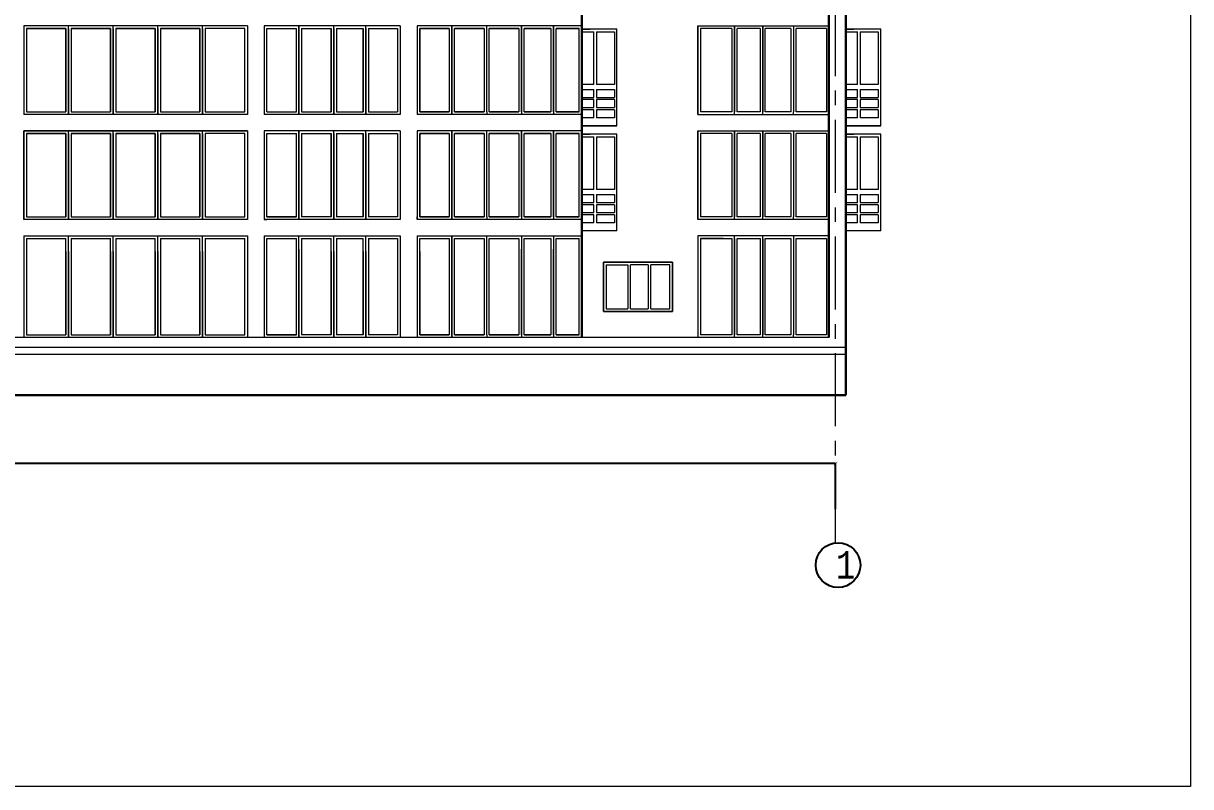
# Model space of a CAD drawing. Header units: millimetres. Extents: x -689206 to 4969298, y -1019800 to 703299.
# Drawn here: x 813022 to 848590, y -808799 to -785543 of the extents above; entities that cross this region are included whole.
import ezdxf

# ---------------------------------------------------------------- set-up
doc = ezdxf.new("R2010")
doc.units = ezdxf.units.MM
doc.linetypes.add('осеваяX2', pattern=[101.6, 63.5, -12.7, 12.7, -12.7])
doc.layers.add('РАЗМЕРЫ', color=7, linetype='Continuous', lineweight=9)
doc.layers.add('сетка', color=104, linetype='Continuous')
doc.layers.add('фасад1', color=7, linetype='Continuous')
doc.styles.add('Аннотативный', font='isocteur.ttf', dxfattribs={"width": 0.7, "height": 250})
doc.dimstyles.new('Аннотативный', dxfattribs={"dimscale": 0, "dimtxt": 250, "dimasz": 100, "dimexe": 1.25, "dimexo": 0.625, "dimtad": 1, "dimdec": 0, "dimtxsty": 'Аннотативный', "dimblk": 'ARCHTICK', "dimcen": 2.5, "dimadec": 0, "dimazin": 0, "dimtfac": 1, "dimtdec": 0, "dimtmove": 0, "dimatfit": 3, "dimfxl": 1, "dimarcsym": 0})

# ---------------------------------------------------------------- blocks, each defined once
blk = doc.blocks.new('_ArchTick')
at = {"color": 0, "linetype": 'ByBlock', "const_width": 0.15}
blk.add_lwpolyline([(-0.5, -0.5), (0.5, 0.5)], dxfattribs=at)
blk = doc.blocks.new('*D4723')
at = {"layer": 'Defpoints', "color": 0, "lineweight": 5, "ltscale": 35, "transparency": 16777216}
for p in [(785639, -798953), (785639, -800341), (837770, -800341)]:
    blk.add_point(p, dxfattribs=at)
at = {"layer": 'РАЗМЕРЫ', "color": 0, "lineweight": -2, "ltscale": 35, "transparency": 16777216}
for p, q in [((785639, -800341), (785639, -798952)), ((837770, -798953), (785639, -798953)), ((837770, -800341), (837770, -798952))]:
    blk.add_line(p, q, dxfattribs=at)
at = {"layer": 'РАЗМЕРЫ', "color": 0, "lineweight": -2, "ltscale": 35, "transparency": 16777216, "xscale": 100, "yscale": 100, "zscale": 100, "rotation": 180}
blk.add_blockref('_ArchTick', (785639, -798953), dxfattribs=at)
at = {"layer": 'РАЗМЕРЫ', "color": 0, "lineweight": -2, "ltscale": 35, "transparency": 16777216, "xscale": 100, "yscale": 100, "zscale": 100}
blk.add_blockref('_ArchTick', (837770, -798953), dxfattribs=at)
at = {"layer": 'РАЗМЕРЫ', "color": 0, "lineweight": 5, "ltscale": 35, "transparency": 16777216, "insert": (811704, -798827), "char_height": 250, "attachment_point": 5, "style": 'Аннотативный'}
blk.add_mtext('52131', dxfattribs=at)

msp = doc.modelspace()

# ---------------------------------------------------------------- linework, layer by layer
at = {"layer": 'РАЗМЕРЫ', "lineweight": 30, "ltscale": 35}
for p, q in [((837569.8, -775425.6), (837569.8, -795117.9)), ((830040.4, -781817.9), (830040.4, -795117.9)), ((838079.8, -782126.9), (838079.8, -795117.9)), ((838079.8, -796869.6), (838079.8, -795117.9)), ((785314.3, -796869.6), (838079.8, -796869.6))]:
    msp.add_line(p, q, dxfattribs=at)
at = {"layer": 'РАЗМЕРЫ', "linetype": 'осеваяX2', "lineweight": 5, "ltscale": 35}
msp.add_line((837769.8, -801372.9), (837769.8, -775425.6), dxfattribs=at)
at = {"layer": 'РАЗМЕРЫ', "lineweight": 5, "ltscale": 35}
for p, q in [((819850.6, -785620), (813040.6, -785620)), ((813040.6, -785620), (813040.6, -788317.9)), ((814400.6, -788317.9), (814400.6, -785617.9)), ((815760.6, -788317.9), (815760.6, -785617.9)), ((817120.6, -788317.9), (817120.6, -785617.9)), ((818480.6, -788317.9), (818480.6, -785617.9)), ((819770.6, -785620), (819770.6, -785617.9)), ((819770.6, -785617.9), (819770.6, -785620)), ((819850.6, -785620), (819850.6, -788317.9)), ((824503.4, -785620), (820360.6, -785620)), ((820360.6, -785620), (820360.6, -788317.9)), ((821420.6, -788317.9), (821420.6, -785617.9)), ((821420.6, -785617.9), (821420.6, -785697.9)), ((822480.6, -788317.9), (822480.6, -785617.9)), ((823460.6, -788317.9), (823460.6, -785617.9)), ((824503.4, -785620), (824503.4, -788317.9)), ((830040.4, -785620), (825019.5, -785620)), ((825019.5, -785620), (825019.5, -788317.9)), ((826079.5, -788237.9), (826079.5, -785617.9)), ((826079.5, -785617.9), (826079.5, -788317.9)), ((827139.5, -788237.9), (827139.5, -785617.9)), ((828199.5, -788237.9), (828199.5, -785617.9)), ((828199.5, -785617.9), (828199.5, -788317.9)), ((829179.5, -788237.9), (829179.5, -785617.9)), ((829179.5, -785617.9), (829179.5, -788317.9)), ((830040.4, -788317.9), (830040.4, -785617.9)), ((833569.8, -785617.9), (833569.8, -788317.9)), ((833569.8, -785620), (837569.8, -785622.4)), ((833569.8, -788317.9), (833569.8, -785620)), ((834689.8, -785617.9), (834689.8, -788237.9)), ((834689.8, -788317.9), (834689.8, -785617.9)), ((835549.8, -785617.9), (835549.8, -788237.9)), ((835549.8, -788317.9), (835549.8, -785617.9)), ((836489.8, -785617.9), (836489.8, -788237.9)), ((838079.8, -785717.9), (838079.8, -785467.9)), ((813120.6, -785697.9), (813120.6, -788237.9)), ((814320.6, -785697.9), (813120.6, -785697.9)), ((813120.6, -785697.9), (814320.6, -785697.9)), ((814320.6, -785697.9), (814320.6, -788237.9)), ((814320.6, -785697.9), (814320.6, -788237.9)), ((814320.6, -788237.9), (814320.6, -785697.9)), ((814400.6, -785697.9), (814400.6, -788237.9)), ((814400.6, -785697.9), (814400.6, -788317.9)), ((815680.6, -785697.9), (814480.6, -785697.9)), ((814480.6, -785697.9), (814480.6, -788237.9)), ((814480.6, -785697.9), (815680.6, -785697.9)), ((815680.6, -785697.9), (815680.6, -788237.9)), ((815680.6, -785697.9), (815680.6, -788237.9)), ((815680.6, -785697.9), (815680.6, -788237.9)), ((815680.6, -788237.9), (815680.6, -785697.9)), ((815760.6, -785697.9), (815760.6, -788237.9)), ((815760.6, -785697.9), (815760.6, -788317.9)), ((817040.6, -785697.9), (815840.6, -785697.9)), ((815840.6, -785697.9), (815840.6, -788237.9)), ((815840.6, -785697.9), (817040.6, -785697.9)), ((817040.6, -785697.9), (817040.6, -788237.9)), ((817040.6, -785697.9), (817040.6, -788237.9)), ((817040.6, -785697.9), (817040.6, -788237.9)), ((817040.6, -785697.9), (817040.6, -788237.9)), ((817040.6, -788237.9), (817040.6, -785697.9)), ((817120.6, -785697.9), (817120.6, -788237.9)), ((817120.6, -785697.9), (817120.6, -788317.9)), ((818400.6, -785697.9), (817200.6, -785697.9)), ((817200.6, -785697.9), (817200.6, -788237.9)), ((817200.6, -785697.9), (818400.6, -785697.9)), ((818400.6, -785697.9), (818400.6, -788237.9)), ((818400.6, -785697.9), (818400.6, -788237.9)), ((818400.6, -785697.9), (818400.6, -788237.9)), ((818400.6, -785697.9), (818400.6, -788237.9)), ((818400.6, -785697.9), (818400.6, -788237.9)), ((818400.6, -788237.9), (818400.6, -785697.9)), ((818480.6, -785697.9), (818480.6, -788237.9)), ((818480.6, -785697.9), (818480.6, -788317.9)), ((819770.6, -785697.9), (818560.6, -785697.9)), ((818560.6, -785697.9), (818560.6, -788237.9)), ((819770.6, -788237.9), (819770.6, -785697.9)), ((820440.6, -788237.9), (820440.6, -785697.9)), ((820440.6, -785697.9), (821340.6, -785697.9)), ((821340.6, -788237.9), (821340.6, -785697.9)), ((821420.6, -785697.9), (821420.6, -788317.9)), ((821500.6, -785697.9), (822400.6, -785697.9)), ((821500.6, -785697.9), (821500.6, -788237.9)), ((821500.6, -785697.9), (822400.6, -785697.9)), ((822400.6, -785697.9), (822400.6, -788237.9)), ((822400.6, -788237.9), (822400.6, -785697.9)), ((822480.6, -785697.9), (822480.6, -788317.9)), ((822560.6, -785697.9), (823380.6, -785697.9)), ((822560.6, -785697.9), (822560.6, -788237.9)), ((822560.6, -785697.9), (823380.6, -785697.9)), ((823380.6, -785697.9), (823380.6, -788237.9)), ((823380.6, -788237.9), (823380.6, -785697.9)), ((823460.6, -785697.9), (823460.6, -788237.9)), ((823460.6, -785697.9), (823460.6, -788317.9)), ((823540.6, -785697.9), (824423.4, -785697.9)), ((823540.6, -785697.9), (823540.6, -788237.9)), ((824423.4, -785697.9), (824423.4, -788237.9)), ((825999.5, -785697.9), (825099.5, -785697.9)), ((825099.5, -785697.9), (825099.5, -788237.9)), ((825099.5, -788237.9), (825099.5, -785697.9)), ((825099.5, -785697.9), (825999.5, -785697.9)), ((825099.5, -785697.9), (825999.5, -785697.9)), ((825999.5, -785697.9), (825999.5, -788237.9)), ((827059.5, -785697.9), (826159.5, -785697.9)), ((826159.5, -785697.9), (827059.5, -785697.9)), ((826159.5, -788237.9), (826159.5, -785697.9)), ((826159.5, -785697.9), (827059.5, -785697.9)), ((827059.5, -785697.9), (827059.5, -788237.9)), ((827059.5, -785697.9), (827059.5, -788237.9)), ((828119.5, -785697.9), (827219.5, -785697.9)), ((827219.5, -785697.9), (828119.5, -785697.9)), ((827219.5, -788237.9), (827219.5, -785697.9)), ((827219.5, -785697.9), (828119.5, -785697.9)), ((828119.5, -785697.9), (828119.5, -788237.9)), ((828119.5, -785697.9), (828119.5, -788237.9)), ((829099.5, -785697.9), (828279.5, -785697.9)), ((828279.5, -785697.9), (829099.5, -785697.9)), ((828279.5, -788237.9), (828279.5, -785697.9)), ((828279.5, -785697.9), (829099.5, -785697.9)), ((829099.5, -785697.9), (829099.5, -788237.9)), ((829099.5, -785697.9), (829099.5, -788237.9)), ((829099.5, -785697.9), (829099.5, -788237.9)), ((829179.5, -785697.9), (829179.5, -788237.9)), ((829960.4, -785697.9), (829259.5, -785697.9)), ((829259.5, -785697.9), (829930.5, -785697.9)), ((829259.5, -788237.9), (829259.5, -785697.9)), ((829960.4, -788237.9), (829960.4, -785697.9)), ((831110.4, -785717.9), (830040.4, -785717.9)), ((830040.4, -785717.9), (830290.4, -785717.9)), ((830040.4, -785797.9), (830401.1, -785797.9)), ((830401.1, -787407.9), (830401.1, -785797.9)), ((830481.1, -785797.9), (831030.4, -785797.9)), ((830481.1, -785797.9), (830481.1, -787407.9)), ((831030.4, -785797.9), (831030.4, -787407.9)), ((831110.4, -788417.9), (831110.4, -785717.9)), ((834609.8, -785697.9), (833649.8, -785697.9)), ((834609.8, -785697.9), (834609.8, -788237.9)), ((834609.8, -785697.9), (834609.8, -788237.9)), ((834609.8, -785697.9), (834609.8, -788237.9)), ((834769.8, -788237.9), (834769.8, -785697.9)), ((835469.8, -785697.9), (834769.8, -785697.9)), ((835469.8, -785697.9), (835469.8, -788237.9)), ((835469.8, -785697.9), (835469.8, -788237.9)), ((835469.8, -785697.9), (835469.8, -788237.9)), ((835469.8, -785697.9), (835469.8, -788237.9)), ((835629.8, -788237.9), (835629.8, -785697.9)), ((836409.8, -785697.9), (835629.8, -785697.9)), ((836409.8, -785697.9), (836409.8, -788237.9)), ((836409.8, -785697.9), (836409.8, -788237.9)), ((836409.8, -785697.9), (836409.8, -788237.9)), ((836409.8, -785697.9), (836409.8, -788237.9)), ((836409.8, -785697.9), (836409.8, -788237.9)), ((836569.8, -788237.9), (836569.8, -785697.9)), ((837489.8, -785697.9), (836569.8, -785697.9)), ((837489.8, -785697.9), (837489.8, -788237.9)), ((839149.8, -785717.9), (838079.8, -785717.9)), ((838079.8, -785717.9), (838329.8, -785717.9)), ((838079.8, -785797.9), (838440.4, -785797.9)), ((838440.4, -787407.9), (838440.4, -785797.9)), ((838520.4, -785797.9), (839069.8, -785797.9)), ((838520.4, -785797.9), (838520.4, -787407.9)), ((839069.8, -785797.9), (839069.8, -787407.9)), ((839149.8, -788417.9), (839149.8, -785717.9)), ((830401.1, -787407.9), (830040.4, -787407.9)), ((831030.4, -787407.9), (830481.1, -787407.9)), ((838440.4, -787407.9), (838079.8, -787407.9)), ((839069.8, -787407.9), (838520.4, -787407.9)), ((830040.4, -787557.9), (830401.1, -787557.9)), ((830040.4, -787797.9), (830401.1, -787797.9)), ((830401.1, -787797.9), (830401.1, -787557.9)), ((830481.1, -787557.9), (831030.4, -787557.9)), ((830481.1, -787557.9), (830481.1, -787797.9)), ((830481.1, -787797.9), (831030.4, -787797.9)), ((831030.4, -787557.9), (831030.4, -787797.9)), ((838079.8, -787557.9), (838440.4, -787557.9)), ((838079.8, -787797.9), (838440.4, -787797.9)), ((838440.4, -787797.9), (838440.4, -787557.9)), ((838520.4, -787557.9), (839069.8, -787557.9)), ((838520.4, -787557.9), (838520.4, -787797.9)), ((838520.4, -787797.9), (839069.8, -787797.9)), ((839069.8, -787557.9), (839069.8, -787797.9)), ((830401.1, -787867.9), (830040.4, -787867.9)), ((830040.4, -788107.9), (830401.1, -788107.9)), ((830401.1, -788177.9), (830040.4, -788177.9)), ((830401.1, -788107.9), (830401.1, -787867.9)), ((830401.1, -788417.9), (830401.1, -788177.9)), ((831030.4, -787867.9), (830481.1, -787867.9)), ((830481.1, -787867.9), (830481.1, -788107.9)), ((830481.1, -788107.9), (831030.4, -788107.9)), ((831030.4, -788177.9), (830481.1, -788177.9)), ((830481.1, -788177.9), (830481.1, -788417.9)), ((831030.4, -787867.9), (831030.4, -788107.9)), ((831030.4, -788177.9), (831030.4, -788417.9)), ((838440.4, -787867.9), (838079.8, -787867.9)), ((838079.8, -788107.9), (838440.4, -788107.9)), ((838440.4, -788177.9), (838079.8, -788177.9)), ((838440.4, -788107.9), (838440.4, -787867.9)), ((838440.4, -788417.9), (838440.4, -788177.9)), ((839069.8, -787867.9), (838520.4, -787867.9)), ((838520.4, -787867.9), (838520.4, -788107.9)), ((838520.4, -788107.9), (839069.8, -788107.9)), ((839069.8, -788177.9), (838520.4, -788177.9)), ((838520.4, -788177.9), (838520.4, -788417.9)), ((839069.8, -787867.9), (839069.8, -788107.9)), ((839069.8, -788177.9), (839069.8, -788417.9)), ((819850.6, -788317.9), (813040.6, -788317.9)), ((813120.6, -788237.9), (814320.6, -788237.9)), ((814480.6, -788237.9), (815680.6, -788237.9)), ((815840.6, -788237.9), (817040.6, -788237.9)), ((817200.6, -788237.9), (818400.6, -788237.9)), ((818560.6, -788237.9), (819770.6, -788237.9)), ((824503.4, -788317.9), (820360.6, -788317.9)), ((820440.6, -788237.9), (821340.6, -788237.9)), ((821500.6, -788237.9), (822400.6, -788237.9)), ((822560.6, -788237.9), (823380.6, -788237.9)), ((823540.6, -788237.9), (824423.4, -788237.9)), ((830040.4, -788317.9), (825019.5, -788317.9)), ((825099.5, -788237.9), (825999.5, -788237.9)), ((825999.5, -788237.9), (825099.5, -788237.9)), ((826079.5, -788317.9), (826079.5, -788237.9)), ((826159.5, -788237.9), (827059.5, -788237.9)), ((827059.5, -788237.9), (826159.5, -788237.9)), ((827139.5, -788237.9), (827139.5, -788317.9)), ((827219.5, -788237.9), (828119.5, -788237.9)), ((828119.5, -788237.9), (827219.5, -788237.9)), ((828279.5, -788237.9), (829099.5, -788237.9)), ((829099.5, -788237.9), (828279.5, -788237.9)), ((829259.5, -788237.9), (829960.4, -788237.9)), ((829930.5, -788237.9), (829259.5, -788237.9)), ((830401.1, -788417.9), (830040.4, -788417.9)), ((831030.4, -788417.9), (830481.1, -788417.9)), ((831110.4, -788667.9), (831110.4, -788417.9)), ((833569.8, -788317.9), (837569.8, -788317.9)), ((834349.8, -788237.9), (833649.8, -788237.9)), ((834609.8, -788237.9), (834349.8, -788237.9)), ((835469.8, -788237.9), (834769.8, -788237.9)), ((836409.8, -788237.9), (835629.8, -788237.9)), ((836489.8, -788317.9), (836489.8, -788237.9)), ((837489.8, -788237.9), (836569.8, -788237.9)), ((838440.4, -788417.9), (838079.8, -788417.9)), ((839069.8, -788417.9), (838520.4, -788417.9)), ((839149.8, -788667.9), (839149.8, -788417.9)), ((819850.6, -788817.9), (813040.6, -788817.9)), ((813040.6, -788817.9), (813040.6, -791517.9)), ((813040.6, -788817.9), (813120.6, -788817.9)), ((813040.6, -788817.9), (819850.6, -788817.9)), ((813040.6, -791517.9), (813040.6, -788817.9)), ((814400.6, -791517.9), (814400.6, -788817.9)), ((815760.6, -791517.9), (815760.6, -788817.9)), ((817120.6, -791517.9), (817120.6, -788817.9)), ((818480.6, -791517.9), (818480.6, -788817.9)), ((819850.6, -788817.9), (819850.6, -791517.9)), ((819850.6, -788817.9), (819850.6, -791517.9)), ((824503.4, -788817.9), (820360.6, -788817.9)), ((820360.6, -788817.9), (820360.6, -791517.9)), ((821420.6, -791517.9), (821420.6, -788817.9)), ((821420.6, -788817.9), (821420.6, -788897.9)), ((822480.6, -791517.9), (822480.6, -788817.9)), ((823460.6, -791517.9), (823460.6, -788817.9)), ((824503.4, -788817.9), (824503.4, -791517.9)), ((830040.4, -788817.9), (825019.5, -788817.9)), ((825019.5, -788817.9), (825019.5, -791517.9)), ((826079.5, -791437.9), (826079.5, -788817.9)), ((826079.5, -788817.9), (826079.5, -791517.9)), ((827139.5, -791437.9), (827139.5, -788817.9)), ((828199.5, -791437.9), (828199.5, -788817.9)), ((828199.5, -788817.9), (828199.5, -791517.9)), ((829179.5, -791437.9), (829179.5, -788817.9)), ((829179.5, -788817.9), (829179.5, -791517.9)), ((830040.4, -788667.9), (831110.4, -788667.9)), ((831110.4, -788667.9), (830040.4, -788667.9)), ((830040.4, -791517.9), (830040.4, -788817.9)), ((833569.8, -788817.9), (837569.8, -788817.9)), ((833569.8, -788817.9), (833569.8, -791517.9)), ((833569.8, -791517.9), (833569.8, -788817.9)), ((834689.8, -788817.9), (834689.8, -791437.9)), ((834689.8, -791517.9), (834689.8, -788817.9)), ((835549.8, -788817.9), (835549.8, -791437.9)), ((835549.8, -791517.9), (835549.8, -788817.9)), ((836489.8, -788817.9), (836489.8, -791437.9)), ((837569.8, -788817.9), (837569.8, -788897.9)), ((838079.8, -788917.9), (838079.8, -788667.9)), ((838079.8, -788667.9), (839149.8, -788667.9)), ((839149.8, -788667.9), (838079.8, -788667.9)), ((813120.6, -788897.9), (813120.6, -791437.9)), ((814320.6, -788897.9), (813120.6, -788897.9)), ((813120.6, -788897.9), (814320.6, -788897.9)), ((814320.6, -788897.9), (814320.6, -791437.9)), ((814320.6, -788897.9), (814320.6, -791437.9)), ((814320.6, -791437.9), (814320.6, -788897.9)), ((814400.6, -788897.9), (814400.6, -791437.9)), ((814400.6, -788897.9), (814400.6, -791517.9)), ((815680.6, -788897.9), (814480.6, -788897.9)), ((814480.6, -788897.9), (814480.6, -791437.9)), ((814480.6, -788897.9), (815680.6, -788897.9)), ((815680.6, -788897.9), (815680.6, -791437.9)), ((815680.6, -788897.9), (815680.6, -791437.9)), ((815680.6, -788897.9), (815680.6, -791437.9)), ((815680.6, -791437.9), (815680.6, -788897.9)), ((815760.6, -788897.9), (815760.6, -791437.9)), ((815760.6, -788897.9), (815760.6, -791517.9)), ((817040.6, -788897.9), (815840.6, -788897.9)), ((815840.6, -788897.9), (815840.6, -791437.9)), ((815840.6, -788897.9), (817040.6, -788897.9)), ((817040.6, -788897.9), (817040.6, -791437.9)), ((817040.6, -788897.9), (817040.6, -791437.9)), ((817040.6, -788897.9), (817040.6, -791437.9)), ((817040.6, -788897.9), (817040.6, -791437.9)), ((817040.6, -791437.9), (817040.6, -788897.9)), ((817120.6, -788897.9), (817120.6, -791437.9)), ((817120.6, -788897.9), (817120.6, -791517.9)), ((818400.6, -788897.9), (817200.6, -788897.9)), ((817200.6, -788897.9), (817200.6, -791437.9)), ((817200.6, -788897.9), (818400.6, -788897.9)), ((818400.6, -788897.9), (818400.6, -791437.9)), ((818400.6, -788897.9), (818400.6, -791437.9)), ((818400.6, -788897.9), (818400.6, -791437.9)), ((818400.6, -788897.9), (818400.6, -791437.9)), ((818400.6, -788897.9), (818400.6, -791437.9)), ((818400.6, -791437.9), (818400.6, -788897.9)), ((818480.6, -788897.9), (818480.6, -791437.9)), ((818480.6, -788897.9), (818480.6, -791517.9)), ((819770.6, -788897.9), (818560.6, -788897.9)), ((818560.6, -788897.9), (818560.6, -791437.9)), ((819770.6, -791437.9), (819770.6, -788897.9)), ((820440.6, -791437.9), (820440.6, -788897.9)), ((820440.6, -788897.9), (821340.6, -788897.9)), ((821340.6, -791437.9), (821340.6, -788897.9)), ((821420.6, -788897.9), (821420.6, -791517.9)), ((821500.6, -788897.9), (822400.6, -788897.9)), ((821500.6, -788897.9), (821500.6, -791437.9)), ((821500.6, -788897.9), (822400.6, -788897.9)), ((822400.6, -788897.9), (822400.6, -791437.9)), ((822400.6, -791437.9), (822400.6, -788897.9)), ((822480.6, -788897.9), (822480.6, -791517.9)), ((822560.6, -788897.9), (823380.6, -788897.9)), ((822560.6, -788897.9), (822560.6, -791437.9)), ((822560.6, -788897.9), (823380.6, -788897.9)), ((823380.6, -788897.9), (823380.6, -791437.9)), ((823380.6, -791437.9), (823380.6, -788897.9)), ((823460.6, -788897.9), (823460.6, -791437.9)), ((823460.6, -788897.9), (823460.6, -791517.9)), ((823540.6, -788897.9), (824423.4, -788897.9)), ((823540.6, -788897.9), (823540.6, -791437.9)), ((824423.4, -788897.9), (824423.4, -791437.9)), ((825999.5, -788897.9), (825099.5, -788897.9)), ((825099.5, -788897.9), (825099.5, -791437.9)), ((825099.5, -791437.9), (825099.5, -788897.9)), ((825099.5, -788897.9), (825999.5, -788897.9)), ((825099.5, -788897.9), (825999.5, -788897.9)), ((825999.5, -788897.9), (825999.5, -791437.9)), ((827059.5, -788897.9), (826159.5, -788897.9)), ((826159.5, -788897.9), (827059.5, -788897.9)), ((826159.5, -791437.9), (826159.5, -788897.9)), ((826159.5, -788897.9), (827059.5, -788897.9)), ((827059.5, -788897.9), (827059.5, -791437.9)), ((827059.5, -788897.9), (827059.5, -791437.9)), ((828119.5, -788897.9), (827219.5, -788897.9)), ((827219.5, -788897.9), (828119.5, -788897.9)), ((827219.5, -791437.9), (827219.5, -788897.9)), ((827219.5, -788897.9), (828119.5, -788897.9)), ((828119.5, -788897.9), (828119.5, -791437.9)), ((828119.5, -788897.9), (828119.5, -791437.9)), ((829099.5, -788897.9), (828279.5, -788897.9)), ((828279.5, -788897.9), (829099.5, -788897.9)), ((828279.5, -791437.9), (828279.5, -788897.9)), ((828279.5, -788897.9), (829099.5, -788897.9)), ((829099.5, -788897.9), (829099.5, -791437.9)), ((829099.5, -788897.9), (829099.5, -791437.9)), ((829099.5, -788897.9), (829099.5, -791437.9)), ((829179.5, -788897.9), (829179.5, -791437.9)), ((829960.4, -788897.9), (829259.5, -788897.9)), ((829259.5, -788897.9), (829930.5, -788897.9)), ((829259.5, -791437.9), (829259.5, -788897.9)), ((829960.4, -791437.9), (829960.4, -788897.9)), ((831110.4, -788917.9), (830040.4, -788917.9)), ((830040.4, -788917.9), (830290.4, -788917.9)), ((830040.4, -788997.9), (830401.1, -788997.9)), ((830401.1, -790607.9), (830401.1, -788997.9)), ((830481.1, -788997.9), (831030.4, -788997.9)), ((830481.1, -788997.9), (830481.1, -790607.9)), ((831030.4, -788997.9), (831030.4, -790607.9)), ((831110.4, -791617.9), (831110.4, -788917.9)), ((834609.8, -788897.9), (833649.8, -788897.9)), ((834609.8, -788897.9), (834609.8, -791437.9)), ((834609.8, -788897.9), (834609.8, -791437.9)), ((834609.8, -788897.9), (834609.8, -791437.9)), ((834769.8, -791437.9), (834769.8, -788897.9)), ((835469.8, -788897.9), (834769.8, -788897.9)), ((835469.8, -788897.9), (835469.8, -791437.9)), ((835469.8, -788897.9), (835469.8, -791437.9)), ((835469.8, -788897.9), (835469.8, -791437.9)), ((835469.8, -788897.9), (835469.8, -791437.9)), ((835629.8, -791437.9), (835629.8, -788897.9)), ((836409.8, -788897.9), (835629.8, -788897.9)), ((836409.8, -788897.9), (836409.8, -791437.9)), ((836409.8, -788897.9), (836409.8, -791437.9)), ((836409.8, -788897.9), (836409.8, -791437.9)), ((836409.8, -788897.9), (836409.8, -791437.9)), ((836409.8, -788897.9), (836409.8, -791437.9)), ((836569.8, -791437.9), (836569.8, -788897.9)), ((837489.8, -788897.9), (836569.8, -788897.9)), ((837489.8, -788897.9), (837489.8, -791437.9)), ((839149.8, -788917.9), (838079.8, -788917.9)), ((838079.8, -788917.9), (838079.8, -788997.9)), ((838079.8, -788917.9), (838329.8, -788917.9)), ((838079.8, -788997.9), (838440.4, -788997.9)), ((838440.4, -790607.9), (838440.4, -788997.9)), ((838520.4, -788997.9), (839069.8, -788997.9)), ((838520.4, -788997.9), (838520.4, -790607.9)), ((839069.8, -788997.9), (839069.8, -790607.9)), ((839149.8, -791617.9), (839149.8, -788917.9)), ((830401.1, -790607.9), (830040.4, -790607.9)), ((831030.4, -790607.9), (830481.1, -790607.9)), ((838440.4, -790607.9), (838079.8, -790607.9)), ((838079.8, -790607.9), (838079.8, -790757.9)), ((839069.8, -790607.9), (838520.4, -790607.9)), ((830040.4, -790757.9), (830401.1, -790757.9)), ((830040.4, -790997.9), (830401.1, -790997.9)), ((830401.1, -790997.9), (830401.1, -790757.9)), ((830481.1, -790757.9), (831030.4, -790757.9)), ((830481.1, -790757.9), (830481.1, -790997.9)), ((830481.1, -790997.9), (831030.4, -790997.9)), ((831030.4, -790757.9), (831030.4, -790997.9)), ((838079.8, -790757.9), (838440.4, -790757.9)), ((838079.8, -790757.9), (838079.8, -790997.9)), ((838079.8, -790997.9), (838440.4, -790997.9)), ((838440.4, -790997.9), (838440.4, -790757.9)), ((838520.4, -790757.9), (839069.8, -790757.9)), ((838520.4, -790757.9), (838520.4, -790997.9)), ((838520.4, -790997.9), (839069.8, -790997.9)), ((839069.8, -790757.9), (839069.8, -790997.9)), ((830401.1, -791067.9), (830040.4, -791067.9)), ((830040.4, -791307.9), (830401.1, -791307.9)), ((830401.1, -791377.9), (830040.4, -791377.9)), ((830401.1, -791307.9), (830401.1, -791067.9)), ((830401.1, -791617.9), (830401.1, -791377.9)), ((831030.4, -791067.9), (830481.1, -791067.9)), ((830481.1, -791067.9), (830481.1, -791307.9)), ((830481.1, -791307.9), (831030.4, -791307.9)), ((831030.4, -791377.9), (830481.1, -791377.9)), ((830481.1, -791377.9), (830481.1, -791617.9)), ((831030.4, -791067.9), (831030.4, -791307.9)), ((831030.4, -791377.9), (831030.4, -791617.9)), ((838440.4, -791067.9), (838079.8, -791067.9)), ((838079.8, -791067.9), (838079.8, -791307.9)), ((838079.8, -791307.9), (838440.4, -791307.9)), ((838440.4, -791377.9), (838079.8, -791377.9)), ((838440.4, -791307.9), (838440.4, -791067.9)), ((838440.4, -791617.9), (838440.4, -791377.9)), ((839069.8, -791067.9), (838520.4, -791067.9)), ((838520.4, -791067.9), (838520.4, -791307.9)), ((838520.4, -791307.9), (839069.8, -791307.9)), ((839069.8, -791377.9), (838520.4, -791377.9)), ((838520.4, -791377.9), (838520.4, -791617.9)), ((839069.8, -791067.9), (839069.8, -791307.9)), ((839069.8, -791377.9), (839069.8, -791617.9)), ((819850.6, -791517.9), (813040.6, -791517.9)), ((819850.6, -791517.9), (813040.6, -791517.9)), ((813120.6, -791437.9), (814320.6, -791437.9)), ((814480.6, -791437.9), (815680.6, -791437.9)), ((815840.6, -791437.9), (817040.6, -791437.9)), ((817200.6, -791437.9), (818400.6, -791437.9)), ((818560.6, -791437.9), (819770.6, -791437.9)), ((824503.4, -791517.9), (820360.6, -791517.9)), ((820360.6, -791517.9), (820440.6, -791517.9)), ((821340.6, -791437.9), (820440.6, -791437.9)), ((820440.6, -791437.9), (821340.6, -791437.9)), ((822400.6, -791437.9), (821500.6, -791437.9)), ((823380.6, -791437.9), (822560.6, -791437.9)), ((824423.4, -791437.9), (823540.6, -791437.9)), ((825019.5, -791517.9), (825019.5, -791437.9)), ((830040.4, -791517.9), (825019.5, -791517.9)), ((825099.5, -791437.9), (825999.5, -791437.9)), ((825999.5, -791437.9), (825099.5, -791437.9)), ((826079.5, -791517.9), (826079.5, -791437.9)), ((826159.5, -791437.9), (827059.5, -791437.9)), ((827059.5, -791437.9), (826159.5, -791437.9)), ((827139.5, -791437.9), (827139.5, -791517.9)), ((827219.5, -791437.9), (828119.5, -791437.9)), ((828119.5, -791437.9), (827219.5, -791437.9)), ((828279.5, -791437.9), (829099.5, -791437.9)), ((829099.5, -791437.9), (828279.5, -791437.9)), ((829259.5, -791437.9), (829960.4, -791437.9)), ((829930.5, -791437.9), (829259.5, -791437.9)), ((830401.1, -791617.9), (830040.4, -791617.9)), ((831030.4, -791617.9), (830481.1, -791617.9)), ((831110.4, -791867.9), (831110.4, -791617.9)), ((837569.8, -791517.9), (833569.8, -791517.9)), ((834349.8, -791437.9), (833649.8, -791437.9)), ((834609.8, -791437.9), (834349.8, -791437.9)), ((835469.8, -791437.9), (834769.8, -791437.9)), ((836409.8, -791437.9), (835629.8, -791437.9)), ((836489.8, -791517.9), (836489.8, -791437.9)), ((837489.8, -791437.9), (836569.8, -791437.9)), ((837569.8, -792017.9), (837569.8, -791517.9)), ((838440.4, -791617.9), (838079.8, -791617.9)), ((839069.8, -791617.9), (838520.4, -791617.9)), ((839149.8, -791867.9), (839149.8, -791617.9)), ((813040.6, -792017.9), (813040.6, -795117.9)), ((813040.6, -792017.9), (813040.6, -792097.9)), ((813040.6, -792017.9), (819850.6, -792017.9)), ((814400.6, -795117.9), (814400.6, -792017.9)), ((815760.6, -795117.9), (815760.6, -792017.9)), ((817120.6, -795117.9), (817120.6, -792017.9)), ((818480.6, -795117.9), (818480.6, -792017.9)), ((819850.6, -792017.9), (819850.6, -795117.9)), ((820360.6, -792017.9), (820360.6, -795117.9)), ((820360.6, -792017.9), (820360.6, -792097.9)), ((820360.6, -792017.9), (824503.4, -792017.9)), ((821420.6, -795117.9), (821420.6, -792017.9)), ((822480.6, -795117.9), (822480.6, -792017.9)), ((823460.6, -795117.9), (823460.6, -792017.9)), ((824503.4, -792017.9), (824503.4, -795117.9)), ((825019.5, -792017.9), (825019.5, -795117.9)), ((825019.5, -792017.9), (825019.5, -792097.9)), ((825019.5, -792017.9), (830040.4, -792017.9)), ((826079.5, -795037.9), (826079.5, -792017.9)), ((826079.5, -792017.9), (826079.5, -795117.9)), ((827139.5, -795037.9), (827139.5, -792017.9)), ((829179.5, -792017.9), (829179.5, -795117.9)), ((831110.4, -791867.9), (830040.4, -791867.9)), ((830040.4, -792017.9), (830040.4, -795117.9)), ((833569.8, -792017.9), (833569.8, -795117.9)), ((837569.8, -792017.9), (833569.8, -792017.9)), ((834689.8, -795117.9), (834689.8, -792017.9)), ((835549.8, -795117.9), (835549.8, -792017.9)), ((836489.8, -792017.9), (836489.8, -795037.9)), ((837569.8, -792017.9), (837489.8, -792017.9)), ((839149.8, -791867.9), (838079.8, -791867.9)), ((813120.6, -792097.9), (813120.6, -795037.9)), ((813120.6, -792097.9), (814320.6, -792097.9)), ((814320.6, -795037.9), (814320.6, -792097.9)), ((814480.6, -792097.9), (814480.6, -795037.9)), ((814480.6, -792097.9), (815680.6, -792097.9)), ((815680.6, -795037.9), (815680.6, -792097.9)), ((815840.6, -792097.9), (815840.6, -795037.9)), ((815840.6, -792097.9), (817040.6, -792097.9)), ((817040.6, -795037.9), (817040.6, -792097.9)), ((817200.6, -792097.9), (817200.6, -795037.9)), ((817200.6, -792097.9), (818400.6, -792097.9)), ((818400.6, -795037.9), (818400.6, -792097.9)), ((818560.6, -792097.9), (818560.6, -795037.9)), ((818560.6, -792097.9), (819770.6, -792097.9)), ((819770.6, -795037.9), (819770.6, -792097.9)), ((820440.6, -795037.9), (820440.6, -792097.9)), ((820440.6, -792097.9), (821340.6, -792097.9)), ((821340.6, -795037.9), (821340.6, -792097.9)), ((821420.6, -792417.9), (821420.6, -792497.9)), ((821500.6, -792097.9), (821500.6, -795037.9)), ((821500.6, -792097.9), (822400.6, -792097.9)), ((822400.6, -795037.9), (822400.6, -792097.9)), ((822560.6, -792097.9), (822560.6, -795037.9)), ((822560.6, -792097.9), (823380.6, -792097.9)), ((823380.6, -795037.9), (823380.6, -792097.9)), ((823540.6, -792097.9), (823540.6, -795037.9)), ((823540.6, -792097.9), (824423.4, -792097.9)), ((824423.4, -792097.9), (824423.4, -795037.9)), ((825099.5, -795037.9), (825099.5, -792097.9)), ((825099.5, -792097.9), (825999.5, -792097.9)), ((825999.5, -792097.9), (825999.5, -795037.9)), ((826159.5, -795037.9), (826159.5, -792097.9)), ((826159.5, -792097.9), (827059.5, -792097.9)), ((827059.5, -792097.9), (827059.5, -795037.9)), ((827219.5, -795037.9), (827219.5, -792097.9)), ((827219.5, -792097.9), (828119.5, -792097.9)), ((828119.5, -792097.9), (828119.5, -795037.9)), ((828199.5, -795037.9), (828199.5, -792417.9)), ((828279.5, -795037.9), (828279.5, -792097.9)), ((828279.5, -792097.9), (829099.5, -792097.9)), ((829099.5, -792097.9), (829099.5, -795037.9)), ((829179.5, -795037.9), (829179.5, -792417.9)), ((829259.5, -795037.9), (829259.5, -792097.9)), ((829259.5, -792097.9), (829960.4, -792097.9)), ((829960.4, -795037.9), (829960.4, -792097.9)), ((834349.8, -792097.9), (833649.8, -792097.9)), ((833649.8, -792097.9), (834609.8, -792097.9)), ((834349.8, -792097.9), (834609.8, -792097.9)), ((834609.8, -792097.9), (834609.8, -795037.9)), ((834609.8, -792097.9), (834609.8, -795037.9)), ((834609.8, -792097.9), (834609.8, -795037.9)), ((834689.8, -792097.9), (834689.8, -795037.9)), ((834769.8, -795037.9), (834769.8, -792097.9)), ((834769.8, -792097.9), (835469.8, -792097.9)), ((834769.8, -792097.9), (835469.8, -792097.9)), ((835469.8, -792097.9), (835469.8, -795037.9)), ((835469.8, -792097.9), (835469.8, -795037.9)), ((835469.8, -792097.9), (835469.8, -795037.9)), ((835469.8, -792097.9), (835469.8, -795037.9)), ((835549.8, -792097.9), (835549.8, -795037.9)), ((835629.8, -792097.9), (836409.8, -792097.9)), ((835629.8, -795037.9), (835629.8, -792097.9)), ((835629.8, -792097.9), (836329.8, -792097.9)), ((836409.8, -792097.9), (836409.8, -795037.9)), ((836409.8, -792097.9), (836409.8, -795037.9)), ((836409.8, -792097.9), (836409.8, -795037.9)), ((836409.8, -792097.9), (836409.8, -795037.9)), ((836409.8, -792097.9), (836409.8, -795037.9)), ((836569.8, -792097.9), (837489.8, -792097.9)), ((836569.8, -795037.9), (836569.8, -792097.9)), ((837489.8, -792097.9), (837489.8, -795037.9)), ((814320.6, -792497.9), (814320.6, -795037.9)), ((814320.6, -792497.9), (814320.6, -795037.9)), ((814400.6, -792497.9), (814400.6, -795037.9)), ((814400.6, -792497.9), (814400.6, -795117.9)), ((815680.6, -792497.9), (815680.6, -795037.9)), ((815680.6, -792497.9), (815680.6, -795037.9)), ((815680.6, -792497.9), (815680.6, -795037.9)), ((815760.6, -792497.9), (815760.6, -795037.9)), ((815760.6, -792497.9), (815760.6, -795117.9)), ((817040.6, -792497.9), (817040.6, -795037.9)), ((817040.6, -792497.9), (817040.6, -795037.9)), ((817040.6, -792497.9), (817040.6, -795037.9)), ((817040.6, -792497.9), (817040.6, -795037.9)), ((817120.6, -792497.9), (817120.6, -795037.9)), ((817120.6, -792497.9), (817120.6, -795117.9)), ((818400.6, -792497.9), (818400.6, -795037.9)), ((818400.6, -792497.9), (818400.6, -795037.9)), ((818400.6, -792497.9), (818400.6, -795037.9)), ((818400.6, -792497.9), (818400.6, -795037.9)), ((818400.6, -792497.9), (818400.6, -795037.9)), ((818480.6, -792497.9), (818480.6, -795037.9)), ((818480.6, -792497.9), (818480.6, -795117.9)), ((821420.6, -792497.9), (821420.6, -795117.9)), ((822400.6, -792497.9), (822400.6, -795037.9)), ((822480.6, -792497.9), (822480.6, -795117.9)), ((823380.6, -792497.9), (823380.6, -795037.9)), ((823460.6, -792497.9), (823460.6, -795037.9)), ((823460.6, -792497.9), (823460.6, -795117.9)), ((825099.5, -792497.9), (825099.5, -795037.9)), ((827059.5, -792497.9), (827059.5, -795037.9)), ((828119.5, -792497.9), (828119.5, -795037.9)), ((829099.5, -792497.9), (829099.5, -795037.9)), ((829099.5, -792497.9), (829099.5, -795037.9)), ((829179.5, -792497.9), (829179.5, -795037.9)), ((830703.1, -794317.9), (830703.1, -792817.9)), ((830703.1, -792817.9), (832803.1, -792817.9)), ((832803.1, -794317.9), (832803.1, -792817.9)), ((832803.1, -794317.9), (830703.1, -794317.9)), ((830703.1, -794317.9), (830783.1, -794317.9)), ((813120.6, -795037.9), (814320.6, -795037.9)), ((814480.6, -795037.9), (815680.6, -795037.9)), ((815840.6, -795037.9), (817040.6, -795037.9)), ((817200.6, -795037.9), (818400.6, -795037.9)), ((818560.6, -795037.9), (819770.6, -795037.9)), ((821340.6, -795037.9), (820440.6, -795037.9)), ((820440.6, -795037.9), (821340.6, -795037.9)), ((822400.6, -795037.9), (821500.6, -795037.9)), ((823380.6, -795037.9), (822560.6, -795037.9)), ((824423.4, -795037.9), (823540.6, -795037.9)), ((825099.5, -795037.9), (825999.5, -795037.9)), ((825999.5, -795037.9), (825099.5, -795037.9)), ((826079.5, -795117.9), (826079.5, -795037.9)), ((826159.5, -795037.9), (827059.5, -795037.9)), ((827059.5, -795037.9), (826159.5, -795037.9)), ((827139.5, -795037.9), (827139.5, -795117.9)), ((827219.5, -795037.9), (828119.5, -795037.9)), ((828119.5, -795037.9), (827219.5, -795037.9)), ((828279.5, -795037.9), (829099.5, -795037.9)), ((829099.5, -795037.9), (828279.5, -795037.9)), ((829259.5, -795037.9), (829960.4, -795037.9)), ((829930.5, -795037.9), (829259.5, -795037.9)), ((834349.8, -795037.9), (833649.8, -795037.9)), ((834609.8, -795037.9), (834349.8, -795037.9)), ((835469.8, -795037.9), (834769.8, -795037.9)), ((836409.8, -795037.9), (835629.8, -795037.9)), ((836489.8, -795117.9), (836489.8, -795037.9)), ((837489.8, -795037.9), (836569.8, -795037.9)), ((838079.8, -795417.9), (785314.3, -795417.9)), ((785314.3, -795617.9), (838079.8, -795617.9))]:
    msp.add_line(p, q, dxfattribs=at)
at = {"layer": 'РАЗМЕРЫ', "lineweight": 9, "ltscale": 35}
for p, q in [((833569.8, -785617.9), (833569.8, -788317.9)), ((833649.8, -785697.9), (833649.8, -788237.9)), ((833569.8, -788817.9), (833569.8, -791517.9)), ((833649.8, -788897.9), (833649.8, -791437.9)), ((830040.4, -792017.9), (830040.4, -795117.9)), ((833569.8, -792017.9), (833569.8, -795117.9)), ((833649.8, -792097.9), (833649.8, -795037.9)), ((837569.8, -795117.9), (802870.3, -795117.9))]:
    msp.add_line(p, q, dxfattribs=at)
at = {"layer": 'РАЗМЕРЫ', "color": 18, "lineweight": 5, "ltscale": 35, "true_color": 0x000000}
msp.add_line((828199.5, -792017.9), (828199.5, -795117.9), dxfattribs=at)
at = {"layer": 'РАЗМЕРЫ', "lineweight": 15, "ltscale": 35}
for p, q in [((830703.1, -794317.9), (830703.4, -792817.5)), ((830703.1, -792817.9), (830703.1, -794317.9)), ((832804.4, -792817.9), (830703.1, -792817.9)), ((832803.1, -792817.9), (830703.5, -792817.5)), ((830703.5, -792817.5), (830783.5, -792817.5)), ((830783.5, -792897.6), (830783.3, -794237.5)), ((830783.5, -792817.5), (830783.5, -792817.9)), ((830783.5, -792897.6), (831444.5, -792897.7)), ((831444.5, -792897.7), (831444.3, -794237.6)), ((831524.3, -794237.7), (831524.5, -792897.7)), ((832061.3, -792897.8), (831524.5, -792897.7)), ((832061.3, -792897.8), (832061, -794237.7)), ((832141, -794237.7), (832141.2, -792897.8)), ((832723.1, -792897.9), (832141.2, -792897.8)), ((832723.1, -794237.9), (832723.1, -792897.9)), ((832803.1, -794317.9), (832803.1, -792817.9)), ((832804.4, -792817.9), (832804.4, -794317.9)), ((832804.4, -794317.9), (830703.1, -794317.9)), ((830703.1, -794317.9), (832803.1, -794317.9)), ((830783.3, -794237.5), (831444.3, -794237.6)), ((831524.3, -794237.7), (832061, -794237.7)), ((832141, -794237.7), (832723.1, -794237.7))]:
    msp.add_line(p, q, dxfattribs=at)
at = {"layer": 'РАЗМЕРЫ', "lineweight": 5, "ltscale": 35}
msp.add_lwpolyline([(639384.7, -763942.9), (848589.7, -763942.9), (848589.7, -808798.5), (639384.7, -808798.5)], close=True, dxfattribs=at)
at = {"layer": 'сетка', "color": 0}
msp.add_circle((837846.6, -802049.3), 680.7, dxfattribs=at)
at = {"layer": 'фасад1', "color": 7, "lineweight": 15}
for p, q in [((832383.1, -792817.9), (830703.1, -792817.9)), ((830703.1, -794317.9), (832383.1, -794317.9))]:
    msp.add_line(p, q, dxfattribs=at)
msp.add_lwpolyline([(831871.1, -792817.9), (832803.1, -792817.9), (832803.1, -794317.9), (831871.1, -794317.9)], dxfattribs=at)

# ---------------------------------------------------------------- texts
at = {"layer": 'РАЗМЕРЫ', "lineweight": 5, "ltscale": 35, "insert": (837781.7, -801620.9), "char_height": 841.3, "width": 7009.377, "attachment_point": 1, "style": 'Аннотативный'}
msp.add_mtext('1', dxfattribs=at)

# ---------------------------------------------------------------- dimensions: what is measured, and where the dimension line sits
at = {"layer": 'РАЗМЕРЫ', "lineweight": 5, "ltscale": 35}
dim = msp.add_linear_dim(base=(785638.9, -798953.1), p1=(837769.8, -800341.2), p2=(785638.9, -800341.2), dimstyle='Аннотативный', dxfattribs=at)
dim.commit()
dim.dimension.update_dxf_attribs({"geometry": '*D4723', "text_midpoint": (811704.3, -798953.1), "dimtype": 160})

doc.saveas('drawing.dxf')
